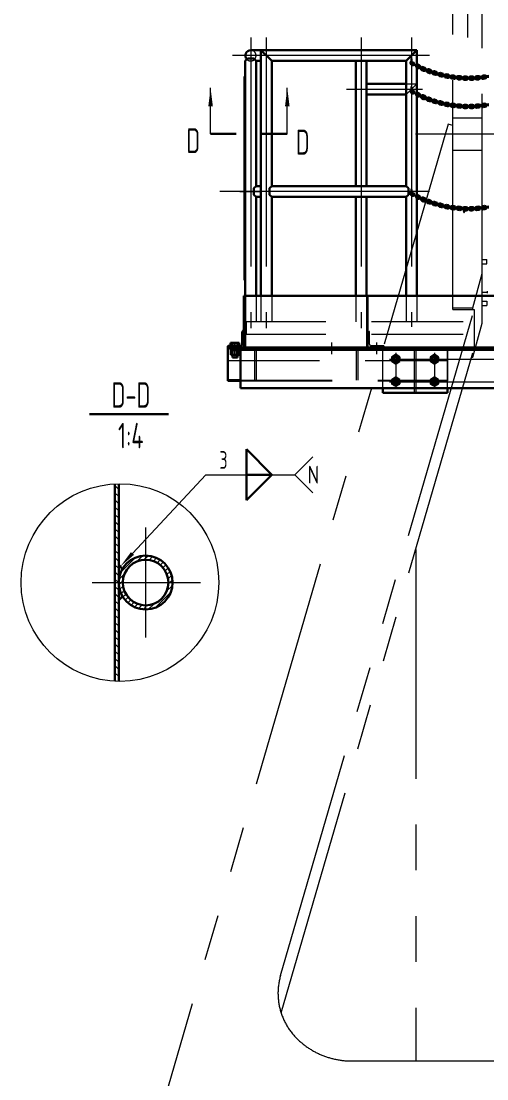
# Model space of a CAD drawing. Header units: millimetres. Extents: x 0 to 25200, y 0 to 17820.
# Drawn here: x 5589 to 7418, y 11327 to 15482 of the extents above; entities that cross this region are included whole.
import ezdxf
from ezdxf.enums import TextEntityAlignment as Align

# ---------------------------------------------------------------- set-up
doc = ezdxf.new("R2010")
doc.units = ezdxf.units.MM
doc.header["$LTSCALE"] = 600
for name, pattern in [('F', [0.75, 0.5, -0.25]), ('G', [2, 1.25, -0.25, 0.25, -0.25]), ('K', [2.5, 1.25, -0.25, 0.25, -0.25, 0.25, -0.25])]:
    doc.linetypes.add(name, pattern=pattern)
doc.layers.get('0').update_dxf_attribs({"lineweight": 30})
for name, color, linetype, lineweight in [('01', 7, 'Continuous', 30), ('02', 1, 'Continuous', 13), ('02C', 3, 'Continuous', 13), ('04', 2, 'F', 13), ('05', 4, 'G', 13), ('07', 6, 'K', 13), ('11', 3, 'Continuous', 13), ('13', 3, 'Continuous', 13)]:
    doc.layers.add(name, color=color, linetype=linetype, lineweight=lineweight)
doc.styles.get("Standard").update_dxf_attribs({"font": 'isocp', "width": 0.707, "bigfont": 'intecad.shx'})

# ---------------------------------------------------------------- blocks, each defined once
blk = doc.blocks.new('*U8', base_point=(2362.8, 8773.1))
at = {"layer": '01'}
blk.add_circle((2362.8, 8773.1), 8, dxfattribs=at)
at = {"layer": '02'}
blk.add_arc((2362.8, 8773.1), 10, 260, 170, dxfattribs=at)
blk = doc.blocks.new('*U3')
at = {"layer": '01'}
for p, q in [((-18, 0), (-18, 16.5)), ((-18, 16.5), (0, 16.5)), ((-18, 10), (0, 10)), ((0, 16.5), (0, 0)), ((0, -16.5), (0, 0)), ((-18, 0), (-18, -16.5)), ((-18, -10), (0, -10)), ((-18, -16.5), (0, -16.5))]:
    blk.add_line(p, q, dxfattribs=at)
at = {"layer": '05'}
blk.add_line((-19.1, 0), (1.1, 0), dxfattribs=at)
blk = doc.blocks.new('*U1')
at = {"layer": '01'}
for p, q in [((-12.5, 0), (-12.5, 16.8)), ((-12.5, 16.8), (0, 16.8)), ((0, 10), (-12.5, 10)), ((-12.5, 0), (-12.5, -16.8)), ((0, 16.8), (0, 0)), ((0, 10), (45, 10)), ((0, -16.8), (0, 0)), ((7.5, 10), (7.5, 0)), ((7.5, -10), (7.5, 0)), ((45, 10), (45, 0)), ((45, -10), (45, 0)), ((0, -10), (-12.5, -10)), ((-12.5, -16.8), (0, -16.8)), ((0, -10), (45, -10))]:
    blk.add_line(p, q, dxfattribs=at)
at = {"layer": '02'}
for p, q in [((45, 8), (7.5, 8)), ((45, -8), (7.5, -8))]:
    blk.add_line(p, q, dxfattribs=at)
at = {"layer": '05'}
blk.add_line((-15.6, 0), (48.5, 0), dxfattribs=at)
blk = doc.blocks.new('*U2')
at = {"layer": '01'}
for p, q in [((-15.1, 5), (-15.1, 0)), ((0, 5), (-15.1, 5)), ((-15.1, 0), (0, 0)), ((0, 0), (-2.9, 5)), ((0, 5), (2.9, 0)), ((0, 5), (15.1, 5)), ((15.1, 0), (0, 0)), ((15.1, 5), (15.1, 0))]:
    blk.add_line(p, q, dxfattribs=at)
at = {"layer": '05'}
blk.add_line((0, 7.1), (0, -2.1), dxfattribs=at)
blk = doc.blocks.new('*U23', base_point=(1133.5, 8036.4))
at = {"layer": '01'}
for points in [[(1629.3, 8497), (1729.3, 8397), (1629.3, 8397)], [(1629.3, 8297), (1729.3, 8397), (1629.3, 8397)]]:
    blk.add_lwpolyline(points, close=True, dxfattribs=at)
at = {"layer": '02'}
for points in [[(1890.1, 8467.7), (1819.3, 8397), (1890.1, 8326.3)], [(1181.2, 8087.7), (1469.3, 8397), (1819.3, 8397)]]:
    blk.add_lwpolyline(points, dxfattribs=at)
blk.add_lwpolyline([(1133.5, 8036.4, 0, 16, 0), (1181.2, 8087.7, 16, 16, 0)], format="xyseb", dxfattribs=at)
at = {"layer": '13', "width": 0.707}
blk.add_text('3', height=70, dxfattribs=at).set_placement((1523.3, 8420))
at = {"layer": '13', "width": 1.010989}
blk.add_text('N', height=70, dxfattribs=at).set_placement((1869.3, 8362), (1915.3, 8362), align=Align.FIT)

msp = doc.modelspace()

# ---------------------------------------------------------------- hatches: boundary and pattern name
at = {"ltscale": 1.2}
msp.add_hatch(color=256, dxfattribs=at).paths.add_polyline_path([(6457.81, 14262.71, -0.2238031), (6459.33, 14263.43), (6463.35, 14263.43), (6463.35, 14269.43)])
h = msp.add_hatch(color=256, dxfattribs=at)
h.paths.add_polyline_path([(5986.91, 13330.93), (5971.91, 13345.93), (5971.91, 13276.64, -0.1356045)])
h.paths.add_polyline_path([(5971.91, 13276.64), (5971.91, 13207.35), (5986.91, 13222.35, -0.1356045)])
at = {"layer": '02', "ltscale": 1.2}
h = msp.add_hatch(dxfattribs=at)
h.set_pattern_fill('_USER', color=256, scale=20, angle=135, style=0, pattern_type=0)
h.set_pattern_definition([(135, (4871.09, 5381.355), (-14.142136, -14.142136), [])])
h.paths.add_polyline_path([(5956.91, 13276.64), (5971.91, 13276.64), (5971.91, 13664.97, 0.0096618), (5956.91, 13664.49)])
h.paths.add_polyline_path([(5956.91, 12888.79, 0.0096618), (5971.91, 12888.31), (5971.91, 13276.64), (5956.91, 13276.64)])
h = msp.add_hatch(dxfattribs=at)
h.set_pattern_fill('_USER', color=256, scale=15, angle=45, style=0, pattern_type=0)
h.set_pattern_definition([(45, (2210.534, 10099.452), (-10.6066, 10.6066), [])])
h.paths.add_polyline_path([(6077.66, 13366.14), (6077.66, 13382.39, 0.4142136), (5971.91, 13276.64), (5988.16, 13276.64, -0.4142136)])
h.paths.add_polyline_path([(6167.16, 13276.64), (6183.41, 13276.64, 0.4142136), (6077.66, 13382.39), (6077.66, 13366.14, -0.4142136)])
h.paths.add_polyline_path([(6077.66, 13187.14), (6077.66, 13170.89, 0.4142136), (6183.41, 13276.64), (6167.16, 13276.64, -0.4142136)])
h.paths.add_polyline_path([(5988.16, 13276.64), (5971.91, 13276.64, 0.4142136), (6077.66, 13170.89), (6077.66, 13187.14, -0.4142136)])

# ---------------------------------------------------------------- linework, layer by layer
at = {"ltscale": 1.2}
for p, q in [((7143.05, 15368.43), (6490.5, 15368.43)), ((6530.75, 14403.43), (6530.75, 15368.43)), ((6573.05, 15326.13), (6530.75, 15368.43)), ((7143.05, 15368.43), (7100.75, 15326.13)), ((7143.05, 15368.43), (7143.05, 14403.43)), ((6469.35, 14403.43), (6469.35, 15326.13)), ((6511.65, 14834.43), (6511.65, 15326.13)), ((6530.9, 15326.13), (6511.65, 15326.13)), ((6573.05, 14834.43), (6573.05, 15326.13)), ((7100.9, 15326.13), (6573.2, 15326.13)), ((6903.05, 14834.43), (6903.05, 15326.13)), ((6945.35, 14834.43), (6945.35, 15326.13)), ((7100.75, 15326.13), (7100.75, 14834.43)), ((7143.05, 15304.21), (7148.87, 15301.33)), ((7143.05, 15299.75), (7147.1, 15297.75)), ((7144.82, 15308.92), (7151.09, 15305.81)), ((7146.6, 15312.5), (7152.87, 15309.4)), ((7149.57, 15301.48), (7164.09, 15294.77)), ((7151.25, 15305.11), (7165.77, 15298.4)), ((7164.68, 15294.02), (7171.11, 15291.26)), ((7166.65, 15298.62), (7173.08, 15295.86)), ((7168.23, 15302.29), (7174.66, 15299.53)), ((7173.27, 15295.17), (7188.14, 15289.25)), ((7190.51, 15293.22), (7197.09, 15290.81)), ((6469.35, 15264.78), (6466.35, 15264.78)), ((6466.35, 14464.78), (6466.35, 15264.78)), ((7163.1, 15290.35), (7169.53, 15287.59)), ((7171.79, 15291.45), (7186.66, 15285.54)), ((7186.04, 15281.02), (7192.61, 15278.61)), ((7187.41, 15284.77), (7193.99, 15282.36)), ((7189.14, 15289.47), (7195.71, 15287.06)), ((7194.66, 15282.59), (7209.83, 15277.49)), ((7195.93, 15286.38), (7211.1, 15281.28)), ((7209.31, 15272.99), (7216.01, 15270.93)), ((7210.49, 15276.81), (7217.18, 15274.76)), ((7211.95, 15281.59), (7218.65, 15279.54)), ((7213.13, 15285.42), (7219.82, 15283.36)), ((7217.84, 15275.02), (7233.26, 15270.75)), ((7218.91, 15278.88), (7234.33, 15274.61)), ((7232.99, 15266.23), (7239.79, 15264.54)), ((7233.96, 15270.11), (7240.75, 15268.42)), ((7235.16, 15274.96), (7241.96, 15273.27)), ((7236.13, 15278.84), (7242.92, 15277.16)), ((7241.4, 15268.72), (7257.02, 15265.29)), ((7242.26, 15272.63), (7257.88, 15269.19)), ((7257, 15260.76), (7263.88, 15259.44)), ((7257.76, 15264.69), (7264.63, 15263.37)), ((7258.7, 15269.6), (7265.57, 15268.28)), ((7259.45, 15273.53), (7266.33, 15272.21)), ((7265.26, 15263.7), (7281.05, 15261.12)), ((7265.91, 15267.65), (7281.7, 15265.07)), ((7281.27, 15256.6), (7288.21, 15255.65)), ((7281.81, 15260.56), (7288.75, 15259.61)), ((7282.49, 15265.51), (7289.42, 15264.57)), ((7283.03, 15269.48), (7289.96, 15268.53)), ((7289.36, 15259.98), (7305.27, 15258.26)), ((7289.79, 15263.96), (7305.7, 15262.24)), ((7305.73, 15253.75), (7312.71, 15253.18)), ((7306.06, 15257.74), (7313.04, 15257.17)), ((7306.46, 15262.72), (7313.44, 15262.15)), ((7306.79, 15266.71), (7313.76, 15266.14)), ((7313.62, 15257.57), (7329.6, 15256.71)), ((7313.84, 15261.56), (7329.82, 15260.7)), ((7330.31, 15252.23), (7337.31, 15252.05)), ((7330.42, 15256.23), (7337.42, 15256.04)), ((7330.56, 15261.23), (7337.55, 15261.04)), ((7330.66, 15265.23), (7337.66, 15265.04)), ((7337.98, 15260.47), (7353.98, 15260.48)), ((7337.98, 15256.47), (7353.98, 15256.48)), ((7354.58, 15265.04), (7361.58, 15265.23)), ((7354.69, 15261.05), (7361.69, 15261.23)), ((7354.83, 15256.05), (7361.83, 15256.24)), ((7354.94, 15252.05), (7361.93, 15252.24)), ((7362.15, 15260.69), (7378.13, 15261.56)), ((7362.37, 15256.7), (7378.34, 15257.57)), ((7378.48, 15266.15), (7385.46, 15266.72)), ((7378.8, 15262.17), (7385.78, 15262.73)), ((7379.21, 15257.18), (7386.19, 15257.75)), ((7379.53, 15253.2), (7386.51, 15253.76)), ((7386.27, 15262.22), (7402.18, 15263.95)), ((7386.7, 15258.24), (7402.61, 15259.97)), ((7402.28, 15268.55), (7409.22, 15269.5)), ((7402.82, 15264.59), (7409.76, 15265.53)), ((7403.5, 15259.63), (7410.43, 15260.58)), ((7404.03, 15255.67), (7410.97, 15256.61)), ((7410.27, 15265.04), (7426.06, 15267.63)), ((7410.92, 15261.09), (7426.71, 15263.68)), ((6945.35, 15236.43), (7100.75, 15236.43)), ((6945.35, 15194.13), (7100.75, 15194.13)), ((7143.05, 15193.06), (7148.87, 15190.18)), ((7143.05, 15188.6), (7147.1, 15186.6)), ((7144.82, 15197.77), (7151.09, 15194.66)), ((7146.6, 15201.35), (7152.87, 15198.25)), ((7149.57, 15190.33), (7164.09, 15183.62)), ((7151.25, 15193.96), (7165.77, 15187.25)), ((7163.1, 15179.2), (7169.53, 15176.44)), ((7164.68, 15182.87), (7171.11, 15180.11)), ((7166.65, 15187.47), (7173.08, 15184.71)), ((7168.23, 15191.14), (7174.66, 15188.38)), ((7171.79, 15180.3), (7186.66, 15174.39)), ((7173.27, 15184.02), (7188.14, 15178.1)), ((7186.04, 15169.87), (7192.61, 15167.46)), ((7187.41, 15173.62), (7193.99, 15171.21)), ((7189.14, 15178.32), (7195.71, 15175.91)), ((7190.51, 15182.07), (7197.09, 15179.66)), ((7194.66, 15171.44), (7209.83, 15166.34)), ((7195.93, 15175.23), (7211.1, 15170.13)), ((7211.95, 15170.44), (7218.65, 15168.39)), ((7213.13, 15174.27), (7219.82, 15172.21)), ((7209.31, 15161.84), (7216.01, 15159.78)), ((7210.49, 15165.66), (7217.18, 15163.61)), ((7217.84, 15163.87), (7233.26, 15159.6)), ((7218.91, 15167.73), (7234.33, 15163.46)), ((7232.99, 15155.08), (7239.79, 15153.39)), ((7233.96, 15158.96), (7240.75, 15157.27)), ((7235.16, 15163.81), (7241.96, 15162.12)), ((7236.13, 15167.69), (7242.92, 15166.01)), ((7241.4, 15157.57), (7257.02, 15154.14)), ((7242.26, 15161.48), (7257.88, 15158.04)), ((7257, 15149.61), (7263.88, 15148.29)), ((7257.76, 15153.54), (7264.63, 15152.22)), ((7258.7, 15158.45), (7265.57, 15157.13)), ((7259.45, 15162.38), (7266.33, 15161.06)), ((7265.26, 15152.55), (7281.05, 15149.97)), ((7265.91, 15156.5), (7281.7, 15153.92)), ((7281.27, 15145.45), (7288.21, 15144.5)), ((7281.81, 15149.41), (7288.75, 15148.46)), ((7282.49, 15154.36), (7289.42, 15153.42)), ((7283.03, 15158.33), (7289.96, 15157.38)), ((7289.36, 15148.83), (7305.27, 15147.11)), ((7289.79, 15152.81), (7305.7, 15151.09)), ((7305.73, 15142.6), (7312.71, 15142.03)), ((7306.06, 15146.59), (7313.04, 15146.02)), ((7306.46, 15151.57), (7313.44, 15151)), ((7306.79, 15155.56), (7313.76, 15154.99)), ((7313.62, 15146.42), (7329.6, 15145.56)), ((7313.84, 15150.41), (7329.82, 15149.55)), ((7330.31, 15141.08), (7337.31, 15140.9)), ((7330.42, 15145.08), (7337.42, 15144.89)), ((7330.56, 15150.08), (7337.55, 15149.89)), ((7330.66, 15154.08), (7337.66, 15153.89)), ((7337.98, 15149.32), (7353.98, 15149.33)), ((7337.98, 15145.32), (7353.98, 15145.33)), ((7354.58, 15153.89), (7361.58, 15154.08)), ((7354.69, 15149.9), (7361.69, 15150.08)), ((7354.83, 15144.9), (7361.83, 15145.09)), ((7354.94, 15140.9), (7361.93, 15141.09)), ((7362.15, 15149.54), (7378.13, 15150.41)), ((7362.37, 15145.55), (7378.34, 15146.42)), ((7378.48, 15155), (7385.46, 15155.57)), ((7378.8, 15151.02), (7385.78, 15151.58)), ((7379.21, 15146.03), (7386.19, 15146.6)), ((7379.53, 15142.05), (7386.51, 15142.61)), ((7386.27, 15151.07), (7402.18, 15152.8)), ((7386.7, 15147.09), (7402.61, 15148.82)), ((7399.35, 15148.3), (7418.37, 15148.3)), ((7402.28, 15157.4), (7409.22, 15158.35)), ((7402.82, 15153.44), (7409.76, 15154.38)), ((7403.5, 15148.48), (7410.43, 15149.43)), ((7404.03, 15144.52), (7410.97, 15145.46)), ((7410.27, 15153.89), (7426.06, 15156.48)), ((7410.92, 15149.94), (7426.71, 15152.53)), ((6530.9, 14834.43), (6511.65, 14834.43)), ((7100.75, 14834.43), (6573.05, 14834.43)), ((7144.82, 14795.77), (7151.09, 14792.66)), ((7146.6, 14799.35), (7152.87, 14796.25)), ((6511.65, 14403.43), (6511.65, 14792.13)), ((6530.9, 14792.13), (6511.65, 14792.13)), ((7100.75, 14792.13), (6573.05, 14792.13)), ((6573.05, 14403.43), (6573.05, 14792.13)), ((6903.05, 14403.43), (6903.05, 14792.13)), ((6945.35, 14403.43), (6945.35, 14792.13)), ((7100.75, 14792.13), (7100.75, 14403.43)), ((7143.05, 14791.06), (7148.87, 14788.18)), ((7143.05, 14786.6), (7147.1, 14784.6)), ((7149.57, 14788.33), (7164.09, 14781.62)), ((7151.25, 14791.96), (7165.77, 14785.25)), ((7163.1, 14777.2), (7169.53, 14774.44)), ((7164.68, 14780.87), (7171.11, 14778.11)), ((7166.65, 14785.47), (7173.08, 14782.71)), ((7168.23, 14789.14), (7174.66, 14786.38)), ((7171.79, 14778.3), (7186.66, 14772.39)), ((7173.27, 14782.02), (7188.14, 14776.1)), ((7186.04, 14767.87), (7192.61, 14765.46)), ((7187.41, 14771.62), (7193.99, 14769.21)), ((7189.14, 14776.32), (7195.71, 14773.91)), ((7190.51, 14780.07), (7197.09, 14777.66)), ((7194.66, 14769.44), (7209.83, 14764.34)), ((7195.93, 14773.23), (7211.1, 14768.13)), ((7209.31, 14759.84), (7216.01, 14757.78)), ((7210.49, 14763.66), (7217.18, 14761.61)), ((7211.95, 14768.44), (7218.65, 14766.39)), ((7213.13, 14772.27), (7219.82, 14770.21)), ((7217.84, 14761.87), (7233.26, 14757.6)), ((7218.91, 14765.73), (7234.33, 14761.46)), ((7232.99, 14753.08), (7239.79, 14751.39)), ((7233.96, 14756.96), (7240.75, 14755.27)), ((7235.16, 14761.81), (7241.96, 14760.12)), ((7236.13, 14765.69), (7242.92, 14764.01)), ((7241.4, 14755.57), (7257.02, 14752.14)), ((7242.26, 14759.48), (7257.88, 14756.04)), ((7258.7, 14756.45), (7265.57, 14755.13)), ((7259.45, 14760.38), (7266.33, 14759.06)), ((7265.91, 14754.5), (7281.7, 14751.92)), ((7283.03, 14756.33), (7289.96, 14755.38)), ((7306.79, 14753.56), (7313.76, 14752.99)), ((7378.48, 14753), (7385.46, 14753.57)), ((7402.28, 14755.4), (7409.22, 14756.35)), ((7410.27, 14751.89), (7426.06, 14754.48)), ((7257, 14747.61), (7263.88, 14746.29)), ((7257.76, 14751.54), (7264.63, 14750.22)), ((7265.26, 14750.55), (7281.05, 14747.97)), ((7281.27, 14743.45), (7288.21, 14742.5)), ((7281.81, 14747.41), (7288.75, 14746.46)), ((7282.49, 14752.36), (7289.42, 14751.42)), ((7289.36, 14746.83), (7305.27, 14745.11)), ((7289.79, 14750.81), (7305.7, 14749.09)), ((7305.73, 14740.6), (7312.71, 14740.03)), ((7306.06, 14744.59), (7313.04, 14744.02)), ((7306.46, 14749.57), (7313.44, 14749)), ((7313.62, 14744.42), (7329.6, 14743.56)), ((7313.84, 14748.41), (7329.82, 14747.55)), ((7330.31, 14739.08), (7337.31, 14738.9)), ((7330.42, 14743.08), (7337.42, 14742.89)), ((7330.56, 14748.08), (7337.55, 14747.89)), ((7330.66, 14752.08), (7337.66, 14751.89)), ((7337.98, 14747.32), (7353.98, 14747.33)), ((7337.98, 14743.32), (7353.98, 14743.33)), ((7354.58, 14751.89), (7361.58, 14752.08)), ((7354.69, 14747.9), (7361.69, 14748.08)), ((7354.83, 14742.9), (7361.83, 14743.09)), ((7354.94, 14738.9), (7361.93, 14739.09)), ((7362.15, 14747.54), (7378.13, 14748.41)), ((7362.37, 14743.55), (7378.34, 14744.42)), ((7378.8, 14749.02), (7385.78, 14749.58)), ((7379.21, 14744.03), (7386.19, 14744.6)), ((7379.53, 14740.05), (7386.51, 14740.61)), ((7386.27, 14749.07), (7402.18, 14750.8)), ((7386.7, 14745.09), (7402.61, 14746.82)), ((7402.82, 14751.44), (7409.76, 14752.38)), ((7403.5, 14746.48), (7410.43, 14747.43)), ((7404.03, 14742.52), (7410.97, 14743.46)), ((7410.92, 14747.94), (7426.71, 14750.53)), ((6466.35, 14464.78), (6469.35, 14464.78)), ((6463.35, 14403.43), (8970.05, 14403.43)), ((6463.35, 14200.43), (6463.35, 14403.43)), ((6469.35, 14200.43), (6469.35, 14403.43)), ((7418.37, 14417.29), (7422.85, 14417.29)), ((6463.35, 14269.43), (6457.81, 14262.71)), ((6400.35, 14200.43), (8970.05, 14200.43)), ((6400.35, 14200.43), (7264.35, 14200.43)), ((6400.35, 14200.43), (6400.35, 14069.06)), ((6450.35, 14200.43), (6450.35, 14040.43)), ((6450.35, 14190.43), (8970.05, 14190.43)), ((6450.35, 14072.29), (6400.35, 14072.29)), ((6450.35, 14069.06), (6400.35, 14069.06)), ((6450.35, 14040.43), (8970.05, 14040.43)), ((7009.35, 14022.43), (7009.35, 14040.43)), ((7009.35, 14022.43), (7263.35, 14022.43)), ((7263.35, 14022.43), (7263.35, 14040.43)), ((5956.91, 13664.49), (5956.91, 12888.79)), ((5971.91, 13664.97), (5971.91, 12888.31)), ((5986.91, 13330.93), (5971.91, 13345.93)), ((5986.91, 13222.35), (5971.91, 13207.35))]:
    msp.add_line(p, q, dxfattribs=at)
for points in [[(7060.35, 14170.91), (7046.09, 14162.67), (7046.09, 14146.2), (7060.35, 14137.96), (7074.62, 14146.2), (7074.62, 14162.67)], [(7212.35, 14170.91), (7198.09, 14162.67), (7198.09, 14146.2), (7212.35, 14137.96), (7226.62, 14146.2), (7226.62, 14162.67)], [(7060.35, 14081.91), (7046.09, 14073.67), (7046.09, 14057.2), (7060.35, 14048.96), (7074.62, 14057.2), (7074.62, 14073.67)], [(7212.35, 14081.91), (7198.09, 14073.67), (7198.09, 14057.2), (7212.35, 14048.96), (7226.62, 14057.2), (7226.62, 14073.67)]]:
    msp.add_lwpolyline(points, close=True, dxfattribs=at)
for centre in [(7060.35, 14154.43), (7212.35, 14154.43), (7060.35, 14065.43), (7212.35, 14065.43)]:
    msp.add_circle(centre, 14.27, dxfattribs=at)
for centre, radius, start, end in [((6490.5, 15347.28), 21.15, 90, 223.89322), ((7143.71, 15306.68), 6.5, 63.6488, 95.80357), ((7142.99, 15306.98), 2, 271.72745, 62.08989), ((7143.71, 15306.68), 2.5, 63.6488, 101.48432), ((7149.98, 15303.57), 6.5, 243.6488, 316.62855), ((7150.41, 15303.3), 2, 65.19002, 245.19002), ((7149.98, 15303.57), 2.5, 243.6488, 279.33327), ((7149.98, 15303.57), 2.5, 25.75659, 63.6488), ((7149.98, 15303.57), 6.5, 352.47129, 63.6488), ((7165.66, 15296.32), 6.5, 173.74145, 246.74894), ((7165.66, 15296.32), 6.5, 66.74894, 137.89878), ((7165.66, 15296.32), 2.5, 211.00269, 246.74894), ((7164.93, 15296.59), 2, 245.19002, 65.19002), ((7165.66, 15296.32), 2.5, 66.74894, 104.58446), ((7172.53, 15293.31), 2, 68.30755, 248.30755), ((7172.1, 15293.56), 2.5, 28.84676, 66.74894), ((7172.1, 15293.56), 6.5, 355.58182, 66.74894), ((7188.27, 15287.12), 6.5, 69.84908, 141.00931), ((7172.1, 15293.56), 6.5, 246.74894, 319.73903), ((7172.1, 15293.56), 2.5, 246.74894, 282.41982), ((7188.27, 15287.12), 6.5, 176.85193, 249.84908), ((7188.27, 15287.12), 2.5, 214.0893, 249.84908), ((7187.4, 15287.4), 2, 248.30755, 68.30755), ((7188.27, 15287.12), 2.5, 69.84908, 107.6746), ((7194.85, 15284.71), 6.5, 249.84908, 322.8617), ((7195.3, 15284.48), 2, 71.41664, 251.41664), ((7194.85, 15284.71), 2.5, 249.84908, 285.58859), ((7194.85, 15284.71), 2.5, 32.00859, 69.84908), ((7194.85, 15284.71), 6.5, 358.7044, 69.84908), ((7211.22, 15279.2), 6.5, 179.95738, 252.94922), ((7211.22, 15279.2), 6.5, 72.94922, 144.11479), ((7211.22, 15279.2), 2.5, 217.18249, 252.94922), ((7210.46, 15279.39), 2, 251.41664, 71.41664), ((7211.22, 15279.2), 2.5, 72.94922, 110.76959), ((7217.91, 15277.15), 6.5, 252.94922, 325.96185), ((7218.38, 15276.95), 2, 74.51678, 254.51678), ((7217.91, 15277.15), 2.5, 252.94922, 288.68873), ((7217.91, 15277.15), 2.5, 35.10873, 72.94922), ((7217.91, 15277.15), 6.5, 1.80454, 72.94922), ((7234.56, 15272.54), 6.5, 183.05753, 256.04936), ((7234.56, 15272.54), 6.5, 76.04936, 147.21493), ((7234.56, 15272.54), 2.5, 220.28263, 256.04936), ((7233.79, 15272.68), 2, 254.51678, 74.51678), ((7234.56, 15272.54), 2.5, 76.04936, 113.86973), ((7241.35, 15270.85), 6.5, 256.04936, 329.05694), ((7241.83, 15270.67), 2, 77.60842, 257.60842), ((7241.35, 15270.85), 2.5, 256.04936, 291.79549), ((7241.35, 15270.85), 2.5, 38.21375, 76.04936), ((7241.35, 15270.85), 6.5, 4.89961, 76.04936), ((7258.23, 15267.14), 6.5, 186.16954, 259.1495), ((7258.23, 15267.14), 6.5, 79.1495, 150.32681), ((7258.23, 15267.14), 2.5, 223.46363, 259.1495), ((7257.45, 15267.24), 2, 257.60842, 77.60842), ((7258.23, 15267.14), 2.5, 79.1495, 117.04049), ((7265.58, 15265.68), 2, 80.71706, 260.71706), ((7265.1, 15265.82), 6.5, 259.1495, 332.16213), ((7265.1, 15265.82), 2.5, 259.1495, 294.88901), ((7265.1, 15265.82), 2.5, 41.30901, 79.1495), ((7265.1, 15265.82), 6.5, 8.00482, 79.1495), ((7282.15, 15263.04), 6.5, 189.25781, 262.24965), ((7282.15, 15263.04), 6.5, 82.24965, 153.41522), ((7282.15, 15263.04), 2.5, 226.48292, 262.24965), ((7282.15, 15263.04), 2.5, 82.24965, 120.07001), ((7281.37, 15263.1), 2, 260.71706, 80.71706), ((7289.58, 15261.97), 2, 83.8172, 263.8172), ((7289.09, 15262.09), 6.5, 262.24965, 335.26227), ((7289.09, 15262.09), 2.5, 262.24965, 297.98916), ((7289.09, 15262.09), 2.5, 44.40915, 82.24965), ((7289.09, 15262.09), 6.5, 11.10496, 82.24965), ((7306.26, 15260.23), 6.5, 192.35795, 265.34979), ((7306.26, 15260.23), 6.5, 85.34979, 156.51536), ((7306.26, 15260.23), 2.5, 229.58306, 265.34979), ((7306.26, 15260.23), 2.5, 85.34979, 123.17015), ((7305.48, 15260.25), 2, 263.8172, 83.8172), ((7313.73, 15259.57), 2, 86.91734, 266.91734), ((7313.24, 15259.66), 6.5, 265.34979, 338.36241), ((7313.24, 15259.66), 2.5, 265.34979, 301.0893), ((7313.24, 15259.66), 2.5, 47.50929, 85.34979), ((7313.24, 15259.66), 6.5, 14.20511, 85.34979), ((7330.49, 15258.73), 6.5, 195.45809, 268.44993), ((7330.49, 15258.73), 6.5, 88.44993, 159.6155), ((7330.49, 15258.73), 2.5, 232.6832, 268.44993), ((7330.49, 15258.73), 2.5, 88.44993, 126.27029), ((7329.71, 15258.71), 2, 266.91734, 86.91734), ((7337.98, 15258.47), 2, 90.00884, 270.00884), ((7337.49, 15258.54), 6.5, 268.44993, 341.45742), ((7337.49, 15258.54), 2.5, 268.44993, 304.19617), ((7337.49, 15258.54), 2.5, 50.6144, 88.44993), ((7337.49, 15258.54), 6.5, 17.30008, 88.44993), ((7354.76, 15258.55), 6.5, 91.55007, 162.72758), ((7354.76, 15258.55), 6.5, 198.57031, 271.55007), ((7354.76, 15258.55), 2.5, 91.55007, 129.44228), ((7354.76, 15258.55), 2.5, 235.8656, 271.55007), ((7353.98, 15258.48), 2, 270.00884, 90.00884), ((7362.26, 15258.69), 2, 93.10899, 273.10899), ((7361.76, 15258.74), 6.5, 20.40023, 91.55007), ((7361.76, 15258.74), 2.5, 53.71455, 91.55007), ((7361.76, 15258.74), 2.5, 271.55007, 307.29632), ((7361.76, 15258.74), 6.5, 271.55007, 344.55756), ((7379.01, 15259.67), 6.5, 94.65021, 165.82772), ((7379.01, 15259.67), 6.5, 201.67046, 274.65021), ((7379.01, 15259.67), 2.5, 94.65021, 132.54242), ((7379.01, 15259.67), 2.5, 238.96574, 274.65021), ((7378.24, 15259.56), 2, 273.10899, 93.10899), ((7386.49, 15260.23), 2, 96.20913, 276.20913), ((7385.98, 15260.24), 6.5, 23.50037, 94.65021), ((7385.98, 15260.24), 2.5, 56.81469, 94.65021), ((7385.98, 15260.24), 2.5, 274.65021, 310.39646), ((7385.98, 15260.24), 6.5, 274.65021, 347.6577), ((7403.16, 15262.11), 6.5, 97.75035, 168.92786), ((7403.16, 15262.11), 6.5, 204.7706, 277.75035), ((7403.16, 15262.11), 2.5, 97.75035, 135.64256), ((7403.16, 15262.11), 2.5, 242.06588, 277.75035), ((7402.39, 15261.96), 2, 276.20913, 96.20913), ((7410.6, 15263.07), 2, 99.30927, 279.30927), ((7410.09, 15263.05), 6.5, 26.60051, 97.75035), ((7410.09, 15263.05), 2.5, 59.91483, 97.75035), ((7410.09, 15263.05), 2.5, 277.75035, 313.4966), ((7410.09, 15263.05), 6.5, 277.75035, 350.75784), ((7143.71, 15195.53), 6.5, 63.6488, 95.80357), ((7142.99, 15195.83), 2, 271.72745, 62.08989), ((7143.71, 15195.53), 2.5, 63.6488, 101.48432), ((7149.98, 15192.42), 6.5, 243.6488, 316.62855), ((7150.41, 15192.15), 2, 65.19002, 245.19002), ((7149.98, 15192.42), 2.5, 243.6488, 279.33327), ((7149.98, 15192.42), 2.5, 25.75659, 63.6488), ((7149.98, 15192.42), 6.5, 352.47129, 63.6488), ((7165.66, 15185.17), 6.5, 173.74145, 246.74894), ((7165.66, 15185.17), 6.5, 66.74894, 137.89878), ((7165.66, 15185.17), 2.5, 211.00269, 246.74894), ((7164.93, 15185.44), 2, 245.19002, 65.19002), ((7165.66, 15185.17), 2.5, 66.74894, 104.58446), ((7172.1, 15182.41), 6.5, 246.74894, 319.73903), ((7172.53, 15182.16), 2, 68.30755, 248.30755), ((7172.1, 15182.41), 2.5, 246.74894, 282.41982), ((7172.1, 15182.41), 2.5, 28.84676, 66.74894), ((7172.1, 15182.41), 6.5, 355.58182, 66.74894), ((7188.27, 15175.97), 6.5, 176.85193, 249.84908), ((7188.27, 15175.97), 6.5, 69.84908, 141.00931), ((7188.27, 15175.97), 2.5, 214.0893, 249.84908), ((7187.4, 15176.25), 2, 248.30755, 68.30755), ((7188.27, 15175.97), 2.5, 69.84908, 107.6746), ((7194.85, 15173.56), 6.5, 249.84908, 322.8617), ((7195.3, 15173.33), 2, 71.41664, 251.41664), ((7194.85, 15173.56), 2.5, 249.84908, 285.58859), ((7194.85, 15173.56), 2.5, 32.00859, 69.84908), ((7194.85, 15173.56), 6.5, 358.7044, 69.84908), ((7211.22, 15168.05), 6.5, 72.94922, 144.11479), ((7210.46, 15168.24), 2, 251.41664, 71.41664), ((7211.22, 15168.05), 2.5, 72.94922, 110.76959), ((7217.91, 15166), 6.5, 1.80454, 72.94922), ((7211.22, 15168.05), 6.5, 179.95738, 252.94922), ((7211.22, 15168.05), 2.5, 217.18249, 252.94922), ((7217.91, 15166), 6.5, 252.94922, 325.96185), ((7218.38, 15165.8), 2, 74.51678, 254.51678), ((7217.91, 15166), 2.5, 252.94922, 288.68873), ((7217.91, 15166), 2.5, 35.10873, 72.94922), ((7234.56, 15161.39), 6.5, 183.05753, 256.04936), ((7234.56, 15161.39), 6.5, 76.04936, 147.21493), ((7234.56, 15161.39), 2.5, 220.28263, 256.04936), ((7233.79, 15161.53), 2, 254.51678, 74.51678), ((7234.56, 15161.39), 2.5, 76.04936, 113.86973), ((7241.35, 15159.7), 6.5, 256.04936, 329.05694), ((7241.83, 15159.52), 2, 77.60842, 257.60842), ((7241.35, 15159.7), 2.5, 256.04936, 291.79549), ((7241.35, 15159.7), 2.5, 38.21375, 76.04936), ((7241.35, 15159.7), 6.5, 4.89961, 76.04936), ((7258.23, 15155.99), 6.5, 186.16954, 259.1495), ((7258.23, 15155.99), 6.5, 79.1495, 150.32681), ((7258.23, 15155.99), 2.5, 223.46363, 259.1495), ((7257.45, 15156.09), 2, 257.60842, 77.60842), ((7258.23, 15155.99), 2.5, 79.1495, 117.04049), ((7265.58, 15154.53), 2, 80.71706, 260.71706), ((7265.1, 15154.67), 6.5, 259.1495, 332.16213), ((7265.1, 15154.67), 2.5, 259.1495, 294.88901), ((7265.1, 15154.67), 2.5, 41.30901, 79.1495), ((7265.1, 15154.67), 6.5, 8.00482, 79.1495), ((7282.15, 15151.89), 6.5, 189.25781, 262.24965), ((7282.15, 15151.89), 6.5, 82.24965, 153.41522), ((7282.15, 15151.89), 2.5, 226.48292, 262.24965), ((7282.15, 15151.89), 2.5, 82.24965, 120.07001), ((7281.37, 15151.95), 2, 260.71706, 80.71706), ((7289.58, 15150.82), 2, 83.8172, 263.8172), ((7289.09, 15150.94), 6.5, 262.24965, 335.26227), ((7289.09, 15150.94), 2.5, 262.24965, 297.98916), ((7289.09, 15150.94), 2.5, 44.40915, 82.24965), ((7289.09, 15150.94), 6.5, 11.10496, 82.24965), ((7306.26, 15149.08), 6.5, 192.35795, 265.34979), ((7306.26, 15149.08), 6.5, 85.34979, 156.51536), ((7306.26, 15149.08), 2.5, 229.58306, 265.34979), ((7306.26, 15149.08), 2.5, 85.34979, 123.17015), ((7305.48, 15149.1), 2, 263.8172, 83.8172), ((7313.73, 15148.42), 2, 86.91734, 266.91734), ((7313.24, 15148.51), 6.5, 265.34979, 338.36241), ((7313.24, 15148.51), 2.5, 265.34979, 301.0893), ((7313.24, 15148.51), 2.5, 47.50929, 85.34979), ((7313.24, 15148.51), 6.5, 14.20511, 85.34979), ((7330.49, 15147.58), 6.5, 195.45809, 268.44993), ((7330.49, 15147.58), 6.5, 88.44993, 159.6155), ((7330.49, 15147.58), 2.5, 232.6832, 268.44993), ((7330.49, 15147.58), 2.5, 88.44993, 126.27029), ((7329.71, 15147.56), 2, 266.91734, 86.91734), ((7337.98, 15147.32), 2, 90.00884, 270.00884), ((7337.49, 15147.39), 6.5, 268.44993, 341.45742), ((7337.49, 15147.39), 2.5, 268.44993, 304.19617), ((7337.49, 15147.39), 2.5, 50.6144, 88.44993), ((7337.49, 15147.39), 6.5, 17.30008, 88.44993), ((7354.76, 15147.4), 6.5, 91.55007, 162.72758), ((7354.76, 15147.4), 6.5, 198.57031, 271.55007), ((7354.76, 15147.4), 2.5, 91.55007, 129.44228), ((7354.76, 15147.4), 2.5, 235.8656, 271.55007), ((7353.98, 15147.33), 2, 270.00884, 90.00884), ((7362.26, 15147.54), 2, 93.10899, 273.10899), ((7361.76, 15147.59), 6.5, 20.40023, 91.55007), ((7361.76, 15147.59), 2.5, 53.71455, 91.55007), ((7361.76, 15147.59), 2.5, 271.55007, 307.29632), ((7361.76, 15147.59), 6.5, 271.55007, 344.55756), ((7379.01, 15148.52), 6.5, 94.65021, 165.82772), ((7379.01, 15148.52), 6.5, 201.67046, 274.65021), ((7379.01, 15148.52), 2.5, 94.65021, 132.54242), ((7379.01, 15148.52), 2.5, 238.96574, 274.65021), ((7378.24, 15148.41), 2, 273.10899, 93.10899), ((7386.49, 15149.08), 2, 96.20913, 276.20913), ((7385.98, 15149.09), 6.5, 23.50037, 94.65021), ((7385.98, 15149.09), 2.5, 56.81469, 94.65021), ((7385.98, 15149.09), 2.5, 274.65021, 310.39646), ((7385.98, 15149.09), 6.5, 274.65021, 347.6577), ((7403.16, 15150.96), 6.5, 97.75035, 168.92786), ((7403.16, 15150.96), 6.5, 204.7706, 277.75035), ((7403.16, 15150.96), 2.5, 97.75035, 135.64256), ((7403.16, 15150.96), 2.5, 242.06588, 277.75035), ((7402.39, 15150.81), 2, 276.20913, 96.20913), ((7410.6, 15151.92), 2, 99.30927, 279.30927), ((7410.09, 15151.9), 6.5, 26.60051, 97.75035), ((7410.09, 15151.9), 2.5, 59.91483, 97.75035), ((7410.09, 15151.9), 2.5, 277.75035, 313.4966), ((7410.09, 15151.9), 6.5, 277.75035, 350.75784), ((7143.71, 14793.53), 6.5, 63.6488, 95.80357), ((7142.99, 14793.83), 2, 271.72745, 62.08989), ((7143.71, 14793.53), 2.5, 63.6488, 101.48432), ((7149.98, 14790.42), 6.5, 352.47129, 63.6488), ((7149.98, 14790.42), 6.5, 243.6488, 316.62855), ((7150.41, 14790.15), 2, 65.19002, 245.19002), ((7149.98, 14790.42), 2.5, 243.6488, 279.33327), ((7149.98, 14790.42), 2.5, 25.75659, 63.6488), ((7165.66, 14783.17), 6.5, 173.74145, 246.74894), ((7165.66, 14783.17), 6.5, 66.74894, 137.89878), ((7165.66, 14783.17), 2.5, 211.00269, 246.74894), ((7164.93, 14783.44), 2, 245.19002, 65.19002), ((7165.66, 14783.17), 2.5, 66.74894, 104.58446), ((7172.1, 14780.41), 6.5, 246.74894, 319.73903), ((7172.53, 14780.16), 2, 68.30755, 248.30755), ((7172.1, 14780.41), 2.5, 246.74894, 282.41982), ((7172.1, 14780.41), 2.5, 28.84676, 66.74894), ((7172.1, 14780.41), 6.5, 355.58182, 66.74894), ((7188.27, 14773.97), 6.5, 176.85193, 249.84908), ((7188.27, 14773.97), 6.5, 69.84908, 141.00931), ((7188.27, 14773.97), 2.5, 214.0893, 249.84908), ((7187.4, 14774.25), 2, 248.30755, 68.30755), ((7188.27, 14773.97), 2.5, 69.84908, 107.6746), ((7194.85, 14771.56), 6.5, 249.84908, 322.8617), ((7195.3, 14771.33), 2, 71.41664, 251.41664), ((7194.85, 14771.56), 2.5, 249.84908, 285.58859), ((7194.85, 14771.56), 2.5, 32.00859, 69.84908), ((7194.85, 14771.56), 6.5, 358.7044, 69.84908), ((7211.22, 14766.05), 6.5, 179.95738, 252.94922), ((7211.22, 14766.05), 6.5, 72.94922, 144.11479), ((7211.22, 14766.05), 2.5, 217.18249, 252.94922), ((7210.46, 14766.24), 2, 251.41664, 71.41664), ((7211.22, 14766.05), 2.5, 72.94922, 110.76959), ((7217.91, 14764), 6.5, 252.94922, 325.96185), ((7218.38, 14763.8), 2, 74.51678, 254.51678), ((7217.91, 14764), 2.5, 252.94922, 288.68873), ((7217.91, 14764), 2.5, 35.10873, 72.94922), ((7217.91, 14764), 6.5, 1.80454, 72.94922), ((7234.56, 14759.39), 6.5, 183.05753, 256.04936), ((7234.56, 14759.39), 6.5, 76.04936, 147.21493), ((7234.56, 14759.39), 2.5, 220.28263, 256.04936), ((7233.79, 14759.53), 2, 254.51678, 74.51678), ((7234.56, 14759.39), 2.5, 76.04936, 113.86973), ((7241.35, 14757.7), 6.5, 256.04936, 329.05694), ((7241.83, 14757.52), 2, 77.60842, 257.60842), ((7241.35, 14757.7), 2.5, 256.04936, 291.79549), ((7241.35, 14757.7), 2.5, 38.21375, 76.04936), ((7241.35, 14757.7), 6.5, 4.89961, 76.04936), ((7258.23, 14753.99), 6.5, 186.16954, 259.1495), ((7258.23, 14753.99), 6.5, 79.1495, 150.32681), ((7257.45, 14754.09), 2, 257.60842, 77.60842), ((7258.23, 14753.99), 2.5, 79.1495, 117.04049), ((7265.58, 14752.53), 2, 80.71706, 260.71706), ((7265.1, 14752.67), 2.5, 41.30901, 79.1495), ((7265.1, 14752.67), 6.5, 8.00482, 79.1495), ((7282.15, 14749.89), 6.5, 82.24965, 153.41522), ((7289.09, 14748.94), 6.5, 11.10496, 82.24965), ((7306.26, 14747.08), 6.5, 85.34979, 156.51536), ((7313.24, 14746.51), 6.5, 14.20511, 85.34979), ((7379.01, 14746.52), 6.5, 94.65021, 165.82772), ((7385.98, 14747.09), 6.5, 23.50037, 94.65021), ((7403.16, 14748.96), 6.5, 97.75035, 168.92786), ((7410.09, 14749.9), 6.5, 26.60051, 97.75035), ((7258.23, 14753.99), 2.5, 223.46363, 259.1495), ((7265.1, 14752.67), 6.5, 259.1495, 332.16213), ((7265.1, 14752.67), 2.5, 259.1495, 294.88901), ((7282.15, 14749.89), 6.5, 189.25781, 262.24965), ((7282.15, 14749.89), 2.5, 226.48292, 262.24965), ((7282.15, 14749.89), 2.5, 82.24965, 120.07001), ((7281.37, 14749.95), 2, 260.71706, 80.71706), ((7289.58, 14748.82), 2, 83.8172, 263.8172), ((7289.09, 14748.94), 6.5, 262.24965, 335.26227), ((7289.09, 14748.94), 2.5, 262.24965, 297.98916), ((7289.09, 14748.94), 2.5, 44.40915, 82.24965), ((7306.26, 14747.08), 6.5, 192.35795, 265.34979), ((7306.26, 14747.08), 2.5, 229.58306, 265.34979), ((7306.26, 14747.08), 2.5, 85.34979, 123.17015), ((7305.48, 14747.1), 2, 263.8172, 83.8172), ((7313.73, 14746.42), 2, 86.91734, 266.91734), ((7313.24, 14746.51), 6.5, 265.34979, 338.36241), ((7313.24, 14746.51), 2.5, 265.34979, 301.0893), ((7313.24, 14746.51), 2.5, 47.50929, 85.34979), ((7330.49, 14745.58), 6.5, 195.45809, 268.44993), ((7330.49, 14745.58), 6.5, 88.44993, 159.6155), ((7330.49, 14745.58), 2.5, 232.6832, 268.44993), ((7330.49, 14745.58), 2.5, 88.44993, 126.27029), ((7329.71, 14745.56), 2, 266.91734, 86.91734), ((7337.98, 14745.32), 2, 90.00884, 270.00884), ((7337.49, 14745.39), 6.5, 268.44993, 341.45742), ((7337.49, 14745.39), 2.5, 268.44993, 304.19617), ((7337.49, 14745.39), 2.5, 50.6144, 88.44993), ((7337.49, 14745.39), 6.5, 17.30008, 88.44993), ((7354.76, 14745.4), 6.5, 91.55007, 162.72758), ((7354.76, 14745.4), 6.5, 198.57031, 271.55007), ((7354.76, 14745.4), 2.5, 91.55007, 129.44228), ((7354.76, 14745.4), 2.5, 235.8656, 271.55007), ((7353.98, 14745.33), 2, 270.00884, 90.00884), ((7362.26, 14745.54), 2, 93.10899, 273.10899), ((7361.76, 14745.59), 6.5, 20.40023, 91.55007), ((7361.76, 14745.59), 2.5, 53.71455, 91.55007), ((7361.76, 14745.59), 2.5, 271.55007, 307.29632), ((7361.76, 14745.59), 6.5, 271.55007, 344.55756), ((7379.01, 14746.52), 6.5, 201.67046, 274.65021), ((7379.01, 14746.52), 2.5, 94.65021, 132.54242), ((7379.01, 14746.52), 2.5, 238.96574, 274.65021), ((7378.24, 14746.41), 2, 273.10899, 93.10899), ((7386.49, 14747.08), 2, 96.20913, 276.20913), ((7385.98, 14747.09), 2.5, 56.81469, 94.65021), ((7385.98, 14747.09), 2.5, 274.65021, 310.39646), ((7385.98, 14747.09), 6.5, 274.65021, 347.6577), ((7403.16, 14748.96), 6.5, 204.7706, 277.75035), ((7403.16, 14748.96), 2.5, 97.75035, 135.64256), ((7403.16, 14748.96), 2.5, 242.06588, 277.75035), ((7402.39, 14748.81), 2, 276.20913, 96.20913), ((7410.6, 14749.92), 2, 99.30927, 279.30927), ((7410.09, 14749.9), 2.5, 59.91483, 97.75035), ((7410.09, 14749.9), 2.5, 277.75035, 313.4966), ((7410.09, 14749.9), 6.5, 277.75035, 350.75784)]:
    msp.add_arc(centre, radius, start, end, dxfattribs=at)
at = {"layer": '01', "ltscale": 1.2}
for p, q in [((6469.35, 15326.13), (6477.69, 15335.28)), ((6503.32, 15335.28), (6477.69, 15335.28)), ((6511.65, 15326.13), (6503.32, 15335.28)), ((6432.89, 15039.81), (6332.89, 15039.81)), ((6634.26, 15039.81), (6534.26, 15039.81)), ((6511.65, 14834.43), (6502.5, 14826.1)), ((6502.5, 14826.1), (6502.5, 14800.47)), ((6511.65, 14792.13), (6502.5, 14800.47)), ((6573.05, 14834.43), (6563.9, 14826.1)), ((6563.9, 14826.1), (6563.9, 14800.47)), ((6573.05, 14792.13), (6563.9, 14800.47)), ((7100.9, 14834.43), (7110.05, 14826.1)), ((7100.9, 14792.13), (7110.05, 14800.47)), ((7110.05, 14826.1), (7110.05, 14800.47)), ((6457.35, 14213.43), (6457.35, 14261.46)), ((6463.35, 14263.43), (6459.33, 14263.43)), ((6400.35, 14200.43), (6400.35, 14204.91)), ((6401.87, 14206.43), (6450.37, 14206.43)), ((6951.65, 14200.43), (7014.65, 14200.43)), ((5857, 13937.6), (6167.44, 13937.6))]:
    msp.add_line(p, q, dxfattribs=at)
for radius in [105.75, 89.5]:
    msp.add_circle((6077.66, 13276.64), radius, dxfattribs=at)
for centre, radius, start, end in [((6459.33, 14261.45), 1.98, 90, 179.73787), ((6450.35, 14213.43), 7, 270.12178, 0), ((6401.87, 14204.91), 1.52, 90, 180)]:
    msp.add_arc(centre, radius, start, end, dxfattribs=at)
at = {"layer": '02', "ltscale": 1.2}
for p, q in [((6332.89, 15039.81), (6332.89, 15219.81)), ((6634.26, 15039.81), (6634.26, 15219.81))]:
    msp.add_line(p, q, dxfattribs=at)
for points in [[(6332.89, 15219.81, 0, 18, 0), (6332.89, 15147.81, 0, 0, 0)], [(6634.26, 15219.81, 0, 18, 0), (6634.26, 15147.81, 0, 0, 0)]]:
    msp.add_lwpolyline(points, format="xyseb", dxfattribs=at)
at = {"layer": '02C', "ltscale": 1.2}
msp.add_circle((5976.89, 13276.64), 388.37, dxfattribs=at)
at = {"layer": '04', "ltscale": 1.2}
for p, q in [((7119.15, 15312.56), (7125.24, 15309.11)), ((7119.9, 15334.43), (7119.9, 15318.43)), ((7121.12, 15316.04), (7127.21, 15312.59)), ((7123.9, 15334.43), (7123.9, 15318.43)), ((7123.9, 15320.21), (7129.68, 15316.94)), ((7125.55, 15323.87), (7131.65, 15320.42)), ((7127.92, 15312.7), (7142.06, 15305.21)), ((7129.79, 15316.24), (7143.93, 15308.75)), ((7140.83, 15300.85), (7143.05, 15299.75)), ((7142.6, 15304.44), (7143.05, 15304.21)), ((7143.05, 15236.43), (7100.75, 15194.13)), ((7100.75, 15236.43), (7143.05, 15236.43)), ((7119.9, 15223.28), (7119.9, 15207.28)), ((7123.9, 15223.28), (7123.9, 15207.28)), ((7125.55, 15212.72), (7131.65, 15209.27)), ((7119.15, 15201.41), (7125.24, 15197.96)), ((7121.12, 15204.89), (7127.21, 15201.44)), ((7123.9, 15209.06), (7129.68, 15205.79)), ((7127.92, 15201.55), (7142.06, 15194.06)), ((7129.79, 15205.09), (7143.93, 15197.6)), ((7140.83, 15189.7), (7143.05, 15188.6)), ((7142.6, 15193.29), (7143.05, 15193.06)), ((7285.35, 15102.75), (7399.35, 15102.75)), ((7285.35, 14975.75), (7399.35, 14975.75)), ((7119.15, 14799.41), (7125.24, 14795.96)), ((7119.9, 14821.28), (7119.9, 14805.28)), ((7121.12, 14802.89), (7127.21, 14799.44)), ((7123.9, 14821.28), (7123.9, 14805.28)), ((7123.9, 14807.06), (7129.68, 14803.79)), ((7125.55, 14810.72), (7131.65, 14807.27)), ((7127.92, 14799.55), (7142.06, 14792.06)), ((7129.79, 14803.09), (7143.93, 14795.6)), ((7140.83, 14787.7), (7143.05, 14786.6)), ((7142.6, 14791.29), (7143.05, 14791.06)), ((6511.65, 14403.43), (6511.65, 14301.28)), ((6530.75, 14403.43), (6530.75, 14301.28)), ((6573.05, 14403.43), (6573.05, 14301.28)), ((6903.05, 14403.43), (6903.05, 14301.28)), ((6945.35, 14403.43), (6945.35, 14200.43)), ((6951.35, 14403.43), (6951.35, 14200.43)), ((7100.75, 14403.43), (7100.75, 14301.28)), ((7143.05, 14403.43), (7143.05, 14301.28)), ((9485.35, 14301.28), (6469.35, 14301.28)), ((6472.35, 14301.28), (6472.35, 14251.28)), ((6951.35, 14263.43), (6955.37, 14263.43)), ((6957.35, 14213.43), (6957.35, 14261.46)), ((9485.35, 14251.28), (6469.35, 14251.28)), ((6400.35, 14194.43), (7264.35, 14194.43)), ((6417.85, 14200.43), (6417.85, 14206.43)), ((6417.85, 14194.43), (6417.85, 14200.43)), ((6438.85, 14200.43), (6438.85, 14206.43)), ((6438.85, 14194.43), (6438.85, 14200.43)), ((6505.35, 14194.43), (6505.35, 14072.29)), ((6511.35, 14194.43), (6511.35, 14072.29)), ((6798.85, 14194.43), (6798.85, 14200.43)), ((6819.85, 14194.43), (6819.85, 14200.43)), ((6905.35, 14194.43), (6905.35, 14072.29)), ((6911.35, 14194.43), (6911.35, 14072.29)), ((7012.83, 14206.43), (6964.34, 14206.43)), ((6975.55, 14200.43), (6975.55, 14206.43)), ((6975.55, 14194.43), (6975.55, 14200.43)), ((6996.55, 14200.43), (6996.55, 14206.43)), ((6996.55, 14194.43), (6996.55, 14200.43)), ((7009.35, 14040.43), (7009.35, 14200.43)), ((7014.35, 14200.43), (7014.35, 14204.91)), ((7133.35, 14200.43), (7133.35, 14022.43)), ((7139.35, 14200.43), (7139.35, 14022.43)), ((7263.35, 14040.43), (7263.35, 14200.43)), ((7264.35, 14200.43), (7264.35, 14069.06)), ((6400.35, 14149.43), (7264.35, 14149.43)), ((6450.35, 14072.29), (7264.35, 14072.29)), ((6450.35, 14069.06), (7264.35, 14069.06))]:
    msp.add_line(p, q, dxfattribs=at)
for centre, radius, start, end in [((6490.5, 15347.28), 21.15, 223.89322, 90), ((7121.9, 15334.43), 2, 0, 180), ((7122.35, 15318.21), 6.5, 112.14316, 240.49732), ((7122.35, 15318.21), 2.5, 168.52093, 240.49732), ((7121.9, 15318.43), 2, 180, 0), ((7122.35, 15318.21), 6.5, 60.49732, 76.20419), ((7128.45, 15314.77), 6.5, 240.49732, 313.52469), ((7128.85, 15314.47), 2, 62.08989, 242.08989), ((7128.45, 15314.77), 2.5, 240.49732, 276.21675), ((7128.45, 15314.77), 2.5, 22.64198, 60.49732), ((7128.45, 15314.77), 6.5, 349.36745, 60.49732), ((7143.71, 15306.68), 6.5, 170.64131, 243.6488), ((7143.71, 15306.68), 6.5, 95.80357, 134.79864), ((7143.71, 15306.68), 2.5, 207.90254, 243.6488), ((7142.99, 15306.98), 2, 242.08989, 271.72745), ((7122.35, 15207.06), 6.5, 112.14316, 240.49732), ((7121.9, 15223.28), 2, 0, 180), ((7122.35, 15207.06), 6.5, 60.49732, 76.20419), ((7122.35, 15207.06), 2.5, 168.52093, 240.49732), ((7121.9, 15207.28), 2, 180, 0), ((7128.45, 15203.62), 6.5, 240.49732, 313.52469), ((7128.85, 15203.32), 2, 62.08989, 242.08989), ((7128.45, 15203.62), 2.5, 240.49732, 276.21675), ((7128.45, 15203.62), 2.5, 22.64198, 60.49732), ((7128.45, 15203.62), 6.5, 349.36745, 60.49732), ((7143.71, 15195.53), 6.5, 170.64131, 243.6488), ((7143.71, 15195.53), 6.5, 95.80357, 134.79864), ((7143.71, 15195.53), 2.5, 207.90254, 243.6488), ((7142.99, 15195.83), 2, 242.08989, 271.72745), ((7122.35, 14805.06), 6.5, 112.14316, 240.49732), ((7122.35, 14805.06), 2.5, 168.52093, 240.49732), ((7121.9, 14821.28), 2, 0, 180), ((7121.9, 14805.28), 2, 180, 0), ((7122.35, 14805.06), 6.5, 60.49732, 76.20419), ((7128.45, 14801.62), 6.5, 240.49732, 313.52469), ((7128.85, 14801.32), 2, 62.08989, 242.08989), ((7128.45, 14801.62), 2.5, 240.49732, 276.21675), ((7128.45, 14801.62), 2.5, 22.64198, 60.49732), ((7128.45, 14801.62), 6.5, 349.36745, 60.49732), ((7143.71, 14793.53), 6.5, 170.64131, 243.6488), ((7143.71, 14793.53), 6.5, 95.80357, 134.79864), ((7143.71, 14793.53), 2.5, 207.90254, 243.6488), ((7142.99, 14793.83), 2, 242.08989, 271.72745), ((6955.37, 14261.45), 1.98, 0.26213, 90), ((6964.35, 14213.43), 7, 180, 269.87822), ((7012.83, 14204.91), 1.52, 0, 90)]:
    msp.add_arc(centre, radius, start, end, dxfattribs=at)
at = {"layer": '05', "ltscale": 1.2}
for p, q in [((7342.35, 16183.82), (7342.35, 15418.43)), ((6490.5, 15418.43), (6490.5, 14276.28)), ((6551.9, 15418.43), (6551.9, 14276.28)), ((6924.2, 15418.43), (6924.2, 14276.28)), ((7121.9, 15418.43), (7121.9, 14281.28)), ((7193.05, 15347.28), (6419.35, 15347.28)), ((6866.72, 15215.28), (7166.07, 15215.28)), ((7138.21, 15039.25), (7546.48, 15039.25)), ((7193.05, 14813.28), (6369.35, 14813.28)), ((6448.35, 14813.28), (6533.65, 14813.28)), ((7145.01, 14797.63), (7141.25, 14790.53)), ((6428.35, 14174.43), (6428.35, 14220.43)), ((6809.35, 14174.43), (6809.35, 14220.43)), ((6986.35, 14174.43), (6986.35, 14220.43)), ((6428.35, 14195.43), (6428.35, 14211.43)), ((6986.35, 14195.43), (6986.35, 14211.43)), ((7060.35, 14179.22), (7060.35, 14040.43)), ((7212.35, 14179.22), (7212.35, 14040.43)), ((7212.35, 14177.93), (7212.35, 14041.93)), ((7035.57, 14154.43), (8913.13, 14154.43)), ((7035.57, 14065.43), (8913.13, 14065.43)), ((6077.66, 13492.39), (6077.66, 13060.89)), ((5866.91, 13276.64), (6293.41, 13276.64))]:
    msp.add_line(p, q, dxfattribs=at)
at = {"layer": '07', "ltscale": 1.2}
for p, q in [((7285.35, 14350.15), (7285.35, 16083.82)), ((7399.35, 14296.4), (7399.35, 16083.82)), ((7266.47, 15077.51), (6154.16, 11256.4)), ((7285.35, 15072.01), (7266.47, 15077.51)), ((7399.35, 14546.3), (7418.37, 14546.3)), ((7418.37, 14529.22), (7418.37, 14546.3)), ((7399.35, 14529.22), (7418.37, 14529.22)), ((7363.35, 14356.56), (7399.35, 14491.3)), ((7399.35, 14417.29), (7418.37, 14417.29)), ((7399.35, 14381.84), (7418.37, 14381.84)), ((7418.37, 14381.84), (7418.37, 14364.75)), ((6607.66, 11732.65), (7368.6, 14350.15)), ((7285.35, 14356.56), (7363.35, 14356.56)), ((7285.35, 14350.15), (7368.6, 14350.15)), ((7363.35, 14350.15), (7363.35, 14356.56)), ((7368.6, 14350.15), (7368.6, 14196.23)), ((7399.35, 14364.75), (7418.37, 14364.75)), ((7363.35, 14161.65), (7399.35, 14296.4)), ((6609.8, 11586.09), (7368.6, 14196.23)), ((7363.35, 14161.65), (7363.35, 14178.18)), ((7358.55, 14161.65), (7363.35, 14161.65)), ((7138.85, 13405.94), (7138.85, 11396.94)), ((6886.42, 11396.94), (9068.29, 11396.94))]:
    msp.add_line(p, q, dxfattribs=at)
for centre, radius, start, end in [((6847.72, 11662.86), 250, 163.79017, 225.27852), ((6886.42, 11701.94), 305, 225.27852, 270)]:
    msp.add_arc(centre, radius, start, end, dxfattribs=at)

# ---------------------------------------------------------------- block references
at = {"ltscale": 1.2, "xscale": -1}
for name, p, rotation in [('*U1', (6428.35, 14206.43), 90), ('*U3', (6428.35, 14189.43), 270)]:
    msp.add_blockref(name, p, dxfattribs=dict(at, rotation=rotation))
msp.add_blockref('*U2', (6428.35, 14189.43), dxfattribs=at)
at = {"ltscale": 1.2}
for name, p in [('*U8', (7060.35, 14154.43)), ('*U8', (7212.35, 14154.43)), ('*U8', (7060.35, 14065.43)), ('*U8', (7212.35, 14065.43)), ('*U23', (5978.19, 13339.65))]:
    msp.add_blockref(name, p, dxfattribs=at)

# ---------------------------------------------------------------- texts
at = {"layer": '02', "ltscale": 1.2, "width": 0.605172}
msp.add_text('\\M+5A1F1', height=20, dxfattribs=at).set_placement((7322.84, 14727.61), (7334.84, 14727.61), align=Align.FIT)
at = {"layer": '11', "ltscale": 1.2, "width": 0.707}
for p in [(6238.09, 14934.5), (6668.03, 14928.78)]:
    msp.add_text('D', height=98, dxfattribs=at).set_placement(p, align=Align.BOTTOM_LEFT)
at = {"layer": '11', "ltscale": 1.2, "char_height": 100, "attachment_point": 7}
for s, insert in [('D-D', (5943.64, 13963.79)), ('1:4', (5968.93, 13803.91))]:
    msp.add_mtext(s, dxfattribs=dict(at, insert=insert))

doc.saveas('drawing.dxf')
